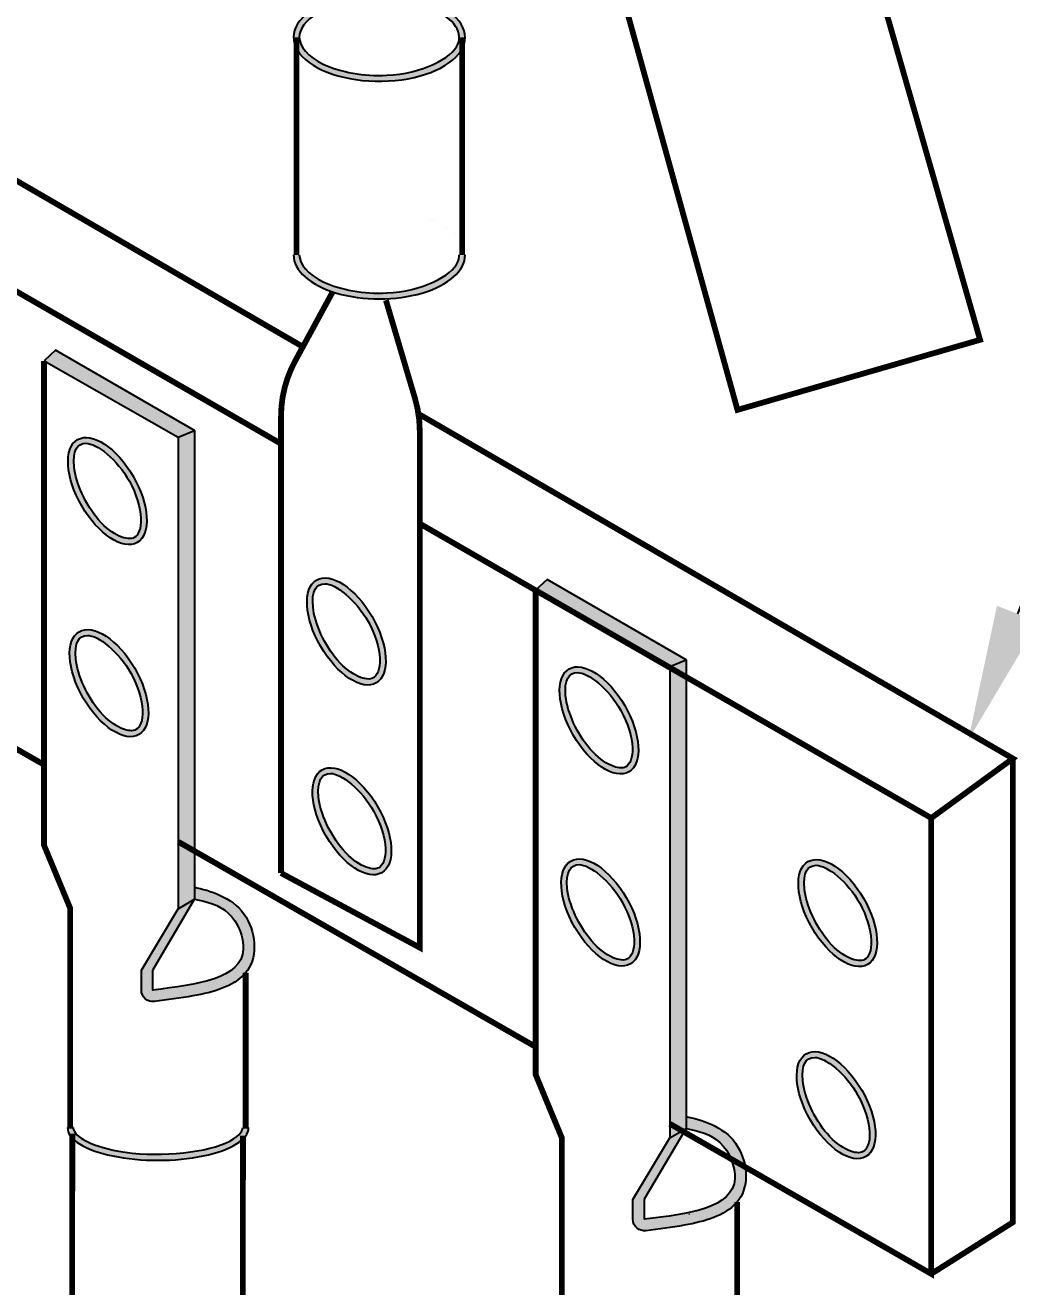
# Model space of a CAD drawing. Header units: inches. Extents: x 0 to 7.11, y 0 to 7.62.
# Drawn here: x 3.391 to 4.245, y 2.939 to 4.031 of the extents above; entities that cross this region are included whole.
import ezdxf
from ezdxf import colors
from ezdxf.entities.mleader import LeaderData, LeaderLine
from ezdxf.math import Vec2, Vec3

# ---------------------------------------------------------------- set-up
doc = ezdxf.new("R2010")
doc.units = ezdxf.units.IN
doc.header["$MEASUREMENT"] = 0
doc.layers.add('E-SYM', color=6, linetype='Continuous')
doc.layers.add('E-TEXT', color=2, linetype='Continuous')
doc.styles.add('GEC', font='arial.ttf')

msp = doc.modelspace()

# ---------------------------------------------------------------- hatches: boundary and pattern name
at = {"layer": 'E-SYM'}
h = msp.add_hatch(color=256, dxfattribs=at)
h.dxf.hatch_style = 1
edge = h.paths.add_edge_path()
edge.add_spline(control_points=[(3.7386, 4.0469), (3.7605, 4.039), (3.7703, 4.0257), (3.7604, 4.002), (3.7343, 3.9889), (3.6843, 3.9865), (3.6639, 3.9901), (3.6355, 4.0035), (3.6284, 4.0126), (3.6284, 4.0204), (3.6284, 4.0272), (3.6336, 4.0349), (3.6442, 4.0411)], knot_values=[5.566681, 5.566681, 5.566681, 5.566681, 6.734191, 6.734191, 8.003616, 8.003616, 8.834343, 8.834343, 9.665069, 9.665069, 9.665069, 10.381573, 10.381573, 10.381573, 10.381573], degree=3, periodic=0)
edge.add_line((3.6442, 4.0411), (3.6442, 4.0469))
edge.add_ellipse((3.6976, 4.0204), major_axis=(-0.0742, 0), ratio=0.513406, start_angle=316.0073, end_angle=596.4716)
edge.add_line((3.7386, 4.0522), (3.7386, 4.0469))
h = msp.add_hatch(color=256, dxfattribs=at)
h.dxf.hatch_style = 1
h.paths.add_polyline_path([(3.7386, 3.8639), (3.7463, 3.8608), (3.7432, 3.8622)])
h.paths.add_polyline_path([(3.7656, 3.8473), (3.7687, 3.8429), (3.7685, 3.8433), (3.7667, 3.846)])
h.paths.add_polyline_path([(3.7607, 3.8521), (3.765, 3.848), (3.7644, 3.8487), (3.7617, 3.8513)])
h.paths.add_polyline_path([(3.769, 3.8423), (3.771, 3.8375), (3.771, 3.8376), (3.77, 3.8404)])
h.paths.add_polyline_path([(3.7545, 3.8565), (3.7599, 3.8528), (3.7587, 3.8537), (3.7553, 3.8561)])
h.paths.add_polyline_path([(3.7711, 3.8373), (3.7718, 3.8324), (3.7716, 3.8347)])
h.paths.add_polyline_path([(3.7471, 3.8605), (3.7536, 3.8571), (3.7516, 3.8582), (3.7475, 3.8603)])
h.paths.add_polyline_path([(3.7718, 3.8321), (3.7667, 3.8321), (3.7667, 3.8323), (3.7667, 3.8317), (3.7667, 3.8311), (3.7667, 3.8306), (3.7666, 3.83), (3.7665, 3.8294), (3.7664, 3.8289), (3.7663, 3.8283), (3.7661, 3.8278), (3.766, 3.8272), (3.7658, 3.8267), (3.7656, 3.8261), (3.7653, 3.8256), (3.765, 3.825), (3.7648, 3.8244), (3.7644, 3.8239), (3.7641, 3.8233), (3.7637, 3.8228), (3.7633, 3.8222), (3.7629, 3.8217), (3.7624, 3.8211), (3.762, 3.8206), (3.7615, 3.82), (3.7609, 3.8195), (3.7604, 3.819), (3.7598, 3.8184), (3.7592, 3.8179), (3.7586, 3.8173), (3.758, 3.8168), (3.7573, 3.8163), (3.7566, 3.8158), (3.7559, 3.8152), (3.7552, 3.8147), (3.7545, 3.8142), (3.7537, 3.8137), (3.7529, 3.8132), (3.7521, 3.8127), (3.7513, 3.8122), (3.7504, 3.8117), (3.7496, 3.8112), (3.7487, 3.8107), (3.7478, 3.8102), (3.7469, 3.8098), (3.7459, 3.8093), (3.745, 3.8089), (3.744, 3.8084), (3.743, 3.808), (3.742, 3.8075), (3.741, 3.8071), (3.74, 3.8067), (3.7389, 3.8063), (3.7379, 3.8059), (3.7368, 3.8055), (3.7357, 3.8051), (3.7346, 3.8048), (3.7335, 3.8044), (3.7324, 3.804), (3.7312, 3.8037), (3.7301, 3.8034), (3.7289, 3.803), (3.7277, 3.8027), (3.7265, 3.8024), (3.7253, 3.8021), (3.7241, 3.8019), (3.7229, 3.8016), (3.7217, 3.8013), (3.7204, 3.8011), (3.7192, 3.8009), (3.7179, 3.8006), (3.7166, 3.8004), (3.7153, 3.8002), (3.7141, 3.8001), (3.7128, 3.7999), (3.7115, 3.7997), (3.7101, 3.7996), (3.7088, 3.7995), (3.7075, 3.7994), (3.7062, 3.7993), (3.7048, 3.7992), (3.7035, 3.7991), (3.7022, 3.7991), (3.7008, 3.7991), (3.6995, 3.799), (3.6981, 3.799), (3.6968, 3.799), (3.6954, 3.799), (3.6941, 3.7991), (3.6927, 3.7991), (3.6914, 3.7992), (3.6901, 3.7992), (3.6887, 3.7993), (3.6874, 3.7994), (3.6861, 3.7995), (3.6847, 3.7997), (3.6834, 3.7998), (3.6821, 3.7999), (3.6808, 3.8001), (3.6795, 3.8003), (3.6782, 3.8004), (3.6769, 3.8006), (3.6756, 3.8008), (3.6744, 3.8011), (3.6731, 3.8013), (3.6718, 3.8015), (3.6706, 3.8018), (3.6694, 3.8021), (3.6681, 3.8023), (3.6669, 3.8026), (3.6657, 3.8029), (3.6645, 3.8032), (3.6634, 3.8035), (3.6622, 3.8039), (3.661, 3.8042), (3.6599, 3.8046), (3.6588, 3.8049), (3.6577, 3.8053), (3.6566, 3.8057), (3.6555, 3.8061), (3.6545, 3.8065), (3.6534, 3.8069), (3.6524, 3.8073), (3.6514, 3.8077), (3.6504, 3.8082), (3.6494, 3.8086), (3.6485, 3.8091), (3.6476, 3.8095), (3.6466, 3.81), (3.6458, 3.8105), (3.6449, 3.811), (3.6441, 3.8115), (3.6432, 3.812), (3.6425, 3.8125), (3.6417, 3.813), (3.6409, 3.8135), (3.6402, 3.814), (3.6395, 3.8145), (3.6388, 3.8151), (3.6381, 3.8156), (3.6375, 3.8161), (3.6369, 3.8167), (3.6363, 3.8172), (3.6357, 3.8178), (3.6352, 3.8183), (3.6346, 3.8189), (3.6341, 3.8194), (3.6336, 3.82), (3.6332, 3.8205), (3.6327, 3.8211), (3.6323, 3.8216), (3.6319, 3.8222), (3.6315, 3.8228), (3.6311, 3.8233), (3.6308, 3.8239), (3.6305, 3.8244), (3.6302, 3.825), (3.6299, 3.8256), (3.6297, 3.8261), (3.6295, 3.8267), (3.6293, 3.8272), (3.6291, 3.8278), (3.6289, 3.8283), (3.6288, 3.8289), (3.6287, 3.8295), (3.6286, 3.83), (3.6285, 3.8305), (3.6284, 3.8311), (3.6284, 3.8316), (3.6284, 3.8322), (3.6284, 3.8321), (3.6234, 3.8321), (3.6236, 3.8293), (3.6242, 3.8264), (3.6253, 3.8236), (3.6268, 3.8207), (3.6287, 3.818), (3.631, 3.8153), (3.6337, 3.8128), (3.6367, 3.8103), (3.6401, 3.808), (3.6439, 3.8058), (3.648, 3.8038), (3.6523, 3.8019), (3.657, 3.8002), (3.6618, 3.7987), (3.6669, 3.7974), (3.6721, 3.7963), (3.6776, 3.7954), (3.6831, 3.7947), (3.6887, 3.7943), (3.6943, 3.794), (3.7, 3.794), (3.7057, 3.7942), (3.7113, 3.7947), (3.7168, 3.7953), (3.7222, 3.7962), (3.7275, 3.7972), (3.7326, 3.7985), (3.7375, 3.8), (3.7422, 3.8016), (3.7466, 3.8035), (3.7507, 3.8055), (3.7545, 3.8077), (3.758, 3.81), (3.7611, 3.8124), (3.7638, 3.8149), (3.7662, 3.8176), (3.7682, 3.8203), (3.7697, 3.8231), (3.7708, 3.826), (3.7715, 3.8289), (3.7718, 3.8318)])
h = msp.add_hatch(color=256, dxfattribs=at)
h.dxf.hatch_style = 1
h.paths.add_polyline_path([(3.4175, 3.7496), (3.4076, 3.7403), (3.5237, 3.6744), (3.5377, 3.6802)])
h.paths.add_polyline_path([(3.5377, 3.6802), (3.5237, 3.6744), (3.5237, 3.2665), (3.5377, 3.2748)])
edge = h.paths.add_edge_path()
edge.add_line((3.5377, 3.2748), (3.5237, 3.2665))
edge.add_line((3.5237, 3.2665), (3.4918, 3.2133))
edge.add_spline(control_points=[(3.4918, 3.2133), (3.4918, 3.2132), (3.4918, 3.2132), (3.4918, 3.2075), (3.4918, 3.2018), (3.4918, 3.1961)], knot_values=[0.151303, 0.151303, 0.151303, 0.151303, 0.161303, 0.161303, 1.151303, 1.151303, 1.151303, 1.151303], degree=3, periodic=0)
edge.add_arc((3.5018, 3.1961), 0.01, 180, 277.1196)
edge.add_spline(control_points=[(3.503, 3.1862), (3.5142, 3.1876), (3.5256, 3.189), (3.5543, 3.1944), (3.5709, 3.1987), (3.5817, 3.2109), (3.5819, 3.211), (3.582, 3.2112)], knot_values=[0.083572, 0.083572, 0.083572, 0.083572, 0.108621, 0.108621, 0.150705, 0.150705, 0.151303, 0.151303, 0.151303, 0.151303], degree=3, periodic=0)
edge.add_spline(control_points=[(3.582, 3.2112), (3.5923, 3.2232), (3.5916, 3.2436), (3.5729, 3.275), (3.5541, 3.2813), (3.5399, 3.2846), (3.5392, 3.2847), (3.5384, 3.2849), (3.5377, 3.285)], knot_values=[-0.002215, -0.002215, -0.002215, -0.002215, 0.039272, 0.039272, 0.081357, 0.081357, 0.081357, 0.083572, 0.083572, 0.083572, 0.083572], degree=3, periodic=0)
edge.add_line((3.5377, 3.285), (3.5377, 3.2748))
edge.add_spline(control_points=[(3.5377, 3.2748), (3.5393, 3.2744), (3.5409, 3.2741), (3.5425, 3.2737)], knot_values=[0, 0, 0, 0, 0.004728, 0.004728, 0.004728, 0.004728], weights=[1, 1, 1, 1], degree=3, periodic=0)
edge.add_spline(control_points=[(3.5425, 3.2737), (3.5441, 3.2733), (3.5457, 3.2729), (3.5472, 3.2725)], knot_values=[0.004728, 0.004728, 0.004728, 0.004728, 0.009456, 0.009456, 0.009456, 0.009456], weights=[1, 1, 1, 1], degree=3, periodic=0)
edge.add_spline(control_points=[(3.5472, 3.2725), (3.5488, 3.2721), (3.5503, 3.2716), (3.5518, 3.2711)], knot_values=[0.009456, 0.009456, 0.009456, 0.009456, 0.014185, 0.014185, 0.014185, 0.014185], weights=[1, 1, 1, 1], degree=3, periodic=0)
edge.add_spline(control_points=[(3.5518, 3.2711), (3.5534, 3.2706), (3.5548, 3.27), (3.5563, 3.2694)], knot_values=[0.014185, 0.014185, 0.014185, 0.014185, 0.018913, 0.018913, 0.018913, 0.018913], weights=[1, 1, 1, 1], degree=3, periodic=0)
edge.add_spline(control_points=[(3.5563, 3.2694), (3.557, 3.2691), (3.5577, 3.2688), (3.5584, 3.2684)], knot_values=[0.018913, 0.018913, 0.018913, 0.018913, 0.021277, 0.021277, 0.021277, 0.021277], weights=[1, 1, 1, 1], degree=3, periodic=0)
edge.add_spline(control_points=[(3.5584, 3.2684), (3.5598, 3.2677), (3.5612, 3.267), (3.5625, 3.2661)], knot_values=[0.021277, 0.021277, 0.021277, 0.021277, 0.026005, 0.026005, 0.026005, 0.026005], weights=[1, 1, 1, 1], degree=3, periodic=0)
edge.add_spline(control_points=[(3.5625, 3.2661), (3.5638, 3.2653), (3.5651, 3.2643), (3.5663, 3.2633)], knot_values=[0.026005, 0.026005, 0.026005, 0.026005, 0.030733, 0.030733, 0.030733, 0.030733], weights=[1, 1, 1, 1], degree=3, periodic=0)
edge.add_spline(control_points=[(3.5663, 3.2633), (3.5665, 3.2631), (3.5677, 3.262), (3.5688, 3.2609), (3.5697, 3.2598)], knot_values=[0.030733, 0.030733, 0.030733, 0.030733, 0.031597, 0.035462, 0.035462, 0.035462, 0.035462], weights=[1, 1, 1, 1, 1], degree=3, periodic=0)
edge.add_spline(control_points=[(3.5697, 3.2598), (3.5707, 3.2586), (3.5717, 3.2572), (3.5727, 3.2558)], knot_values=[0.035462, 0.035462, 0.035462, 0.035462, 0.04019, 0.04019, 0.04019, 0.04019], weights=[1, 1, 1, 1], degree=3, periodic=0)
edge.add_spline(control_points=[(3.5727, 3.2558), (3.5736, 3.2544), (3.5744, 3.253), (3.5752, 3.2515)], knot_values=[0.04019, 0.04019, 0.04019, 0.04019, 0.044918, 0.044918, 0.044918, 0.044918], weights=[1, 1, 1, 1], degree=3, periodic=0)
edge.add_spline(control_points=[(3.5752, 3.2515), (3.5756, 3.2507), (3.5759, 3.2499), (3.5763, 3.2492)], knot_values=[0.044918, 0.044918, 0.044918, 0.044918, 0.047282, 0.047282, 0.047282, 0.047282], weights=[1, 1, 1, 1], degree=3, periodic=0)
edge.add_spline(control_points=[(3.5763, 3.2492), (3.5766, 3.2484), (3.5769, 3.2476), (3.5772, 3.2468)], knot_values=[0.047282, 0.047282, 0.047282, 0.047282, 0.049646, 0.049646, 0.049646, 0.049646], weights=[1, 1, 1, 1], degree=3, periodic=0)
edge.add_spline(control_points=[(3.5772, 3.2468), (3.5775, 3.2461), (3.5778, 3.2453), (3.578, 3.2445)], knot_values=[0.049646, 0.049646, 0.049646, 0.049646, 0.05201, 0.05201, 0.05201, 0.05201], weights=[1, 1, 1, 1], degree=3, periodic=0)
edge.add_spline(control_points=[(3.578, 3.2445), (3.5783, 3.2437), (3.5785, 3.2429), (3.5787, 3.2421)], knot_values=[0.05201, 0.05201, 0.05201, 0.05201, 0.054374, 0.054374, 0.054374, 0.054374], weights=[1, 1, 1, 1], degree=3, periodic=0)
edge.add_spline(control_points=[(3.5787, 3.2421), (3.5791, 3.2405), (3.5795, 3.239), (3.5797, 3.2374)], knot_values=[0.054374, 0.054374, 0.054374, 0.054374, 0.059103, 0.059103, 0.059103, 0.059103], weights=[1, 1, 1, 1], degree=3, periodic=0)
edge.add_spline(control_points=[(3.5797, 3.2374), (3.5798, 3.2366), (3.5798, 3.2359), (3.5799, 3.2351)], knot_values=[0.059103, 0.059103, 0.059103, 0.059103, 0.061467, 0.061467, 0.061467, 0.061467], weights=[1, 1, 1, 1], degree=3, periodic=0)
edge.add_spline(control_points=[(3.5799, 3.2351), (3.58, 3.2344), (3.58, 3.2336), (3.58, 3.2329)], knot_values=[0.061467, 0.061467, 0.061467, 0.061467, 0.063831, 0.063831, 0.063831, 0.063831], weights=[1, 1, 1, 1], degree=3, periodic=0)
edge.add_spline(control_points=[(3.58, 3.2329), (3.58, 3.2324), (3.5799, 3.2309), (3.5798, 3.2295), (3.5796, 3.2287)], knot_values=[0.063831, 0.063831, 0.063831, 0.063831, 0.065612, 0.068559, 0.068559, 0.068559, 0.068559], weights=[1, 1, 1, 1, 1], degree=3, periodic=0)
edge.add_spline(control_points=[(3.5796, 3.2287), (3.5795, 3.228), (3.5794, 3.2274), (3.5792, 3.2268)], knot_values=[0.068559, 0.068559, 0.068559, 0.068559, 0.070923, 0.070923, 0.070923, 0.070923], weights=[1, 1, 1, 1], degree=3, periodic=0)
edge.add_spline(control_points=[(3.5792, 3.2268), (3.5791, 3.2261), (3.5789, 3.2255), (3.5787, 3.2249)], knot_values=[0.070923, 0.070923, 0.070923, 0.070923, 0.073287, 0.073287, 0.073287, 0.073287], weights=[1, 1, 1, 1], degree=3, periodic=0)
edge.add_spline(control_points=[(3.5787, 3.2249), (3.5782, 3.2237), (3.5777, 3.2225), (3.5771, 3.2214)], knot_values=[0.073287, 0.073287, 0.073287, 0.073287, 0.078015, 0.078015, 0.078015, 0.078015], weights=[1, 1, 1, 1], degree=3, periodic=0)
edge.add_spline(control_points=[(3.5771, 3.2214), (3.5764, 3.2203), (3.5757, 3.2193), (3.5749, 3.2183)], knot_values=[0.078015, 0.078015, 0.078015, 0.078015, 0.082744, 0.082744, 0.082744, 0.082744], weights=[1, 1, 1, 1], degree=3, periodic=0)
edge.add_spline(control_points=[(3.5749, 3.2183), (3.5741, 3.2173), (3.5732, 3.2163), (3.5722, 3.2154)], knot_values=[0.082744, 0.082744, 0.082744, 0.082744, 0.087472, 0.087472, 0.087472, 0.087472], weights=[1, 1, 1, 1], degree=3, periodic=0)
edge.add_spline(control_points=[(3.5722, 3.2154), (3.5712, 3.2145), (3.5701, 3.2137), (3.569, 3.2128)], knot_values=[0.087472, 0.087472, 0.087472, 0.087472, 0.0922, 0.0922, 0.0922, 0.0922], weights=[1, 1, 1, 1], degree=3, periodic=0)
edge.add_spline(control_points=[(3.569, 3.2128), (3.5673, 3.2116), (3.5654, 3.2105), (3.5633, 3.2095)], knot_values=[0.0922, 0.0922, 0.0922, 0.0922, 0.099292, 0.099292, 0.099292, 0.099292], weights=[1, 1, 1, 1], degree=3, periodic=0)
edge.add_spline(control_points=[(3.5633, 3.2095), (3.5606, 3.2081), (3.5576, 3.2069), (3.5543, 3.2058)], knot_values=[0.099292, 0.099292, 0.099292, 0.099292, 0.108749, 0.108749, 0.108749, 0.108749], weights=[1, 1, 1, 1], degree=3, periodic=0)
edge.add_spline(control_points=[(3.5543, 3.2058), (3.5495, 3.2041), (3.5442, 3.2028), (3.5385, 3.2016)], knot_values=[0.108749, 0.108749, 0.108749, 0.108749, 0.122933, 0.122933, 0.122933, 0.122933], weights=[1, 1, 1, 1], degree=3, periodic=0)
edge.add_spline(control_points=[(3.5385, 3.2016), (3.5319, 3.2003), (3.5249, 3.1992), (3.5177, 3.1982)], knot_values=[0.122933, 0.122933, 0.122933, 0.122933, 0.139325, 0.139325, 0.139325, 0.139325], weights=[1, 1, 1, 1], degree=3, periodic=0)
edge.add_spline(control_points=[(3.5177, 3.1982), (3.5161, 3.198), (3.5145, 3.1977), (3.5129, 3.1975)], knot_values=[0.139325, 0.139325, 0.139325, 0.139325, 0.142972, 0.142972, 0.142972, 0.142972], weights=[1, 1, 1, 1], degree=3, periodic=0)
edge.add_spline(control_points=[(3.5129, 3.1975), (3.5092, 3.197), (3.5055, 3.1966), (3.5018, 3.1961)], knot_values=[0.142972, 0.142972, 0.142972, 0.142972, 0.151303, 0.151303, 0.151303, 0.151303], weights=[1, 1, 1, 1], degree=3, periodic=0)
edge.add_spline(control_points=[(3.5018, 3.1961), (3.5018, 3.1961), (3.5018, 3.1961), (3.5018, 3.1961), (3.5018, 3.199), (3.5018, 3.2018), (3.5018, 3.2047)], knot_values=[0.151303, 0.151303, 0.151303, 0.151303, 0.401303, 0.401303, 0.401303, 0.651303, 0.651303, 0.651303, 0.651303], weights=[1, 1, 1, 1, 1, 1, 1], degree=3, periodic=0)
edge.add_spline(control_points=[(3.5018, 3.2047), (3.5018, 3.2076), (3.5018, 3.2104), (3.5018, 3.2133)], knot_values=[0.651303, 0.651303, 0.651303, 0.651303, 1.151303, 1.151303, 1.151303, 1.151303], weights=[1, 1, 1, 1], degree=3, periodic=0)
edge.add_arc((3.644, 3.1714), 0.1482, 163.3321, 163.6003, ccw=False)
edge.add_line((3.502, 3.214), (3.5377, 3.2748))
h = msp.add_hatch(color=256, dxfattribs=at)
h.dxf.hatch_style = 1
edge = h.paths.add_edge_path()
edge.add_ellipse((3.4624, 3.6278), major_axis=(0.0258, -0.0445), ratio=0.499308, start_angle=0, end_angle=360)
edge = h.paths.add_edge_path(flags=16)
edge.add_spline(control_points=[(3.4857, 3.5876), (3.4891, 3.5896), (3.4918, 3.5951), (3.491, 3.6134), (3.4874, 3.6254), (3.4709, 3.6553), (3.4529, 3.6691), (3.4363, 3.6691), (3.4323, 3.6628), (3.435, 3.6348), (3.4436, 3.6158), (3.4669, 3.589), (3.4802, 3.5844), (3.4857, 3.5876)], knot_values=[0, 0, 0, 0, 0.763782, 0.763782, 1.527565, 1.527565, 2.85924, 2.85924, 3.971461, 3.971461, 5.083681, 5.083681, 6.283185, 6.283185, 6.283185, 6.283185], degree=3, periodic=0)
h = msp.add_hatch(color=256, dxfattribs=at)
h.dxf.hatch_style = 1
edge = h.paths.add_edge_path()
edge.add_ellipse((3.6691, 3.5063), major_axis=(0.0258, -0.0445), ratio=0.499308, start_angle=0, end_angle=360)
edge = h.paths.add_edge_path(flags=16)
edge.add_spline(control_points=[(3.6923, 3.4661), (3.6958, 3.4681), (3.6984, 3.4737), (3.6976, 3.492), (3.694, 3.5039), (3.6775, 3.5338), (3.6596, 3.5476), (3.6429, 3.5477), (3.6389, 3.5414), (3.6416, 3.5134), (3.6502, 3.4943), (3.6736, 3.4676), (3.6869, 3.463), (3.6923, 3.4661)], knot_values=[0, 0, 0, 0, 0.763782, 0.763782, 1.527565, 1.527565, 2.85924, 2.85924, 3.971461, 3.971461, 5.083681, 5.083681, 6.283185, 6.283185, 6.283185, 6.283185], degree=3, periodic=0)
h = msp.add_hatch(color=256, dxfattribs=at)
h.dxf.hatch_style = 1
h.paths.add_polyline_path([(3.8427, 3.5513), (3.8328, 3.542), (3.9489, 3.476), (3.9629, 3.4818)])
h.paths.add_polyline_path([(3.9629, 3.4818), (3.9489, 3.476), (3.9489, 3.0682), (3.9629, 3.0764)])
edge = h.paths.add_edge_path()
edge.add_line((3.9629, 3.0764), (3.9489, 3.0682))
edge.add_line((3.9489, 3.0682), (3.9169, 3.0149))
edge.add_spline(control_points=[(3.9169, 3.0149), (3.9169, 3.0149), (3.9169, 3.0148), (3.9169, 3.0091), (3.9169, 3.0034), (3.9169, 2.9978)], knot_values=[0.151303, 0.151303, 0.151303, 0.151303, 0.161303, 0.161303, 1.151303, 1.151303, 1.151303, 1.151303], degree=3, periodic=0)
edge.add_arc((3.9269, 2.9978), 0.01, 180, 277.1196)
edge.add_spline(control_points=[(3.9282, 2.9878), (3.9394, 2.9892), (3.9507, 2.9906), (3.9794, 2.996), (3.996, 3.0004), (4.0069, 3.0125), (4.007, 3.0127), (4.0072, 3.0128)], knot_values=[0.083572, 0.083572, 0.083572, 0.083572, 0.108621, 0.108621, 0.150705, 0.150705, 0.151303, 0.151303, 0.151303, 0.151303], degree=3, periodic=0)
edge.add_spline(control_points=[(4.0072, 3.0128), (4.0174, 3.0249), (4.0167, 3.0453), (3.9981, 3.0767), (3.9793, 3.083), (3.9651, 3.0862), (3.9643, 3.0864), (3.9636, 3.0865), (3.9629, 3.0867)], knot_values=[-0.002215, -0.002215, -0.002215, -0.002215, 0.039272, 0.039272, 0.081357, 0.081357, 0.081357, 0.083572, 0.083572, 0.083572, 0.083572], degree=3, periodic=0)
edge.add_line((3.9629, 3.0867), (3.9629, 3.0764))
edge.add_spline(control_points=[(3.9629, 3.0764), (3.9645, 3.0761), (3.9661, 3.0757), (3.9677, 3.0753)], knot_values=[0, 0, 0, 0, 0.004728, 0.004728, 0.004728, 0.004728], weights=[1, 1, 1, 1], degree=3, periodic=0)
edge.add_spline(control_points=[(3.9677, 3.0753), (3.9693, 3.075), (3.9708, 3.0746), (3.9724, 3.0741)], knot_values=[0.004728, 0.004728, 0.004728, 0.004728, 0.009456, 0.009456, 0.009456, 0.009456], weights=[1, 1, 1, 1], degree=3, periodic=0)
edge.add_spline(control_points=[(3.9724, 3.0741), (3.9739, 3.0737), (3.9755, 3.0733), (3.977, 3.0728)], knot_values=[0.009456, 0.009456, 0.009456, 0.009456, 0.014185, 0.014185, 0.014185, 0.014185], weights=[1, 1, 1, 1], degree=3, periodic=0)
edge.add_spline(control_points=[(3.977, 3.0728), (3.9785, 3.0722), (3.98, 3.0717), (3.9814, 3.0711)], knot_values=[0.014185, 0.014185, 0.014185, 0.014185, 0.018913, 0.018913, 0.018913, 0.018913], weights=[1, 1, 1, 1], degree=3, periodic=0)
edge.add_spline(control_points=[(3.9814, 3.0711), (3.9822, 3.0708), (3.9829, 3.0704), (3.9836, 3.0701)], knot_values=[0.018913, 0.018913, 0.018913, 0.018913, 0.021277, 0.021277, 0.021277, 0.021277], weights=[1, 1, 1, 1], degree=3, periodic=0)
edge.add_spline(control_points=[(3.9836, 3.0701), (3.985, 3.0694), (3.9863, 3.0686), (3.9877, 3.0678)], knot_values=[0.021277, 0.021277, 0.021277, 0.021277, 0.026005, 0.026005, 0.026005, 0.026005], weights=[1, 1, 1, 1], degree=3, periodic=0)
edge.add_spline(control_points=[(3.9877, 3.0678), (3.989, 3.0669), (3.9902, 3.066), (3.9914, 3.0649)], knot_values=[0.026005, 0.026005, 0.026005, 0.026005, 0.030733, 0.030733, 0.030733, 0.030733], weights=[1, 1, 1, 1], degree=3, periodic=0)
edge.add_spline(control_points=[(3.9914, 3.0649), (3.9916, 3.0647), (3.9928, 3.0637), (3.994, 3.0625), (3.9948, 3.0615)], knot_values=[0.030733, 0.030733, 0.030733, 0.030733, 0.031597, 0.035462, 0.035462, 0.035462, 0.035462], weights=[1, 1, 1, 1, 1], degree=3, periodic=0)
edge.add_spline(control_points=[(3.9948, 3.0615), (3.9959, 3.0602), (3.9969, 3.0589), (3.9978, 3.0575)], knot_values=[0.035462, 0.035462, 0.035462, 0.035462, 0.04019, 0.04019, 0.04019, 0.04019], weights=[1, 1, 1, 1], degree=3, periodic=0)
edge.add_spline(control_points=[(3.9978, 3.0575), (3.9987, 3.0561), (3.9996, 3.0546), (4.0003, 3.0531)], knot_values=[0.04019, 0.04019, 0.04019, 0.04019, 0.044918, 0.044918, 0.044918, 0.044918], weights=[1, 1, 1, 1], degree=3, periodic=0)
edge.add_spline(control_points=[(4.0003, 3.0531), (4.0007, 3.0524), (4.0011, 3.0516), (4.0014, 3.0508)], knot_values=[0.044918, 0.044918, 0.044918, 0.044918, 0.047282, 0.047282, 0.047282, 0.047282], weights=[1, 1, 1, 1], degree=3, periodic=0)
edge.add_spline(control_points=[(4.0014, 3.0508), (4.0018, 3.05), (4.0021, 3.0493), (4.0024, 3.0485)], knot_values=[0.047282, 0.047282, 0.047282, 0.047282, 0.049646, 0.049646, 0.049646, 0.049646], weights=[1, 1, 1, 1], degree=3, periodic=0)
edge.add_spline(control_points=[(4.0024, 3.0485), (4.0027, 3.0477), (4.003, 3.0469), (4.0032, 3.0461)], knot_values=[0.049646, 0.049646, 0.049646, 0.049646, 0.05201, 0.05201, 0.05201, 0.05201], weights=[1, 1, 1, 1], degree=3, periodic=0)
edge.add_spline(control_points=[(4.0032, 3.0461), (4.0035, 3.0453), (4.0037, 3.0445), (4.0039, 3.0437)], knot_values=[0.05201, 0.05201, 0.05201, 0.05201, 0.054374, 0.054374, 0.054374, 0.054374], weights=[1, 1, 1, 1], degree=3, periodic=0)
edge.add_spline(control_points=[(4.0039, 3.0437), (4.0043, 3.0422), (4.0046, 3.0406), (4.0048, 3.0391)], knot_values=[0.054374, 0.054374, 0.054374, 0.054374, 0.059103, 0.059103, 0.059103, 0.059103], weights=[1, 1, 1, 1], degree=3, periodic=0)
edge.add_spline(control_points=[(4.0048, 3.0391), (4.0049, 3.0383), (4.005, 3.0375), (4.0051, 3.0368)], knot_values=[0.059103, 0.059103, 0.059103, 0.059103, 0.061467, 0.061467, 0.061467, 0.061467], weights=[1, 1, 1, 1], degree=3, periodic=0)
edge.add_spline(control_points=[(4.0051, 3.0368), (4.0051, 3.036), (4.0051, 3.0353), (4.0051, 3.0345)], knot_values=[0.061467, 0.061467, 0.061467, 0.061467, 0.063831, 0.063831, 0.063831, 0.063831], weights=[1, 1, 1, 1], degree=3, periodic=0)
edge.add_spline(control_points=[(4.0051, 3.0345), (4.0051, 3.034), (4.0051, 3.0326), (4.0049, 3.0312), (4.0048, 3.0304)], knot_values=[0.063831, 0.063831, 0.063831, 0.063831, 0.065612, 0.068559, 0.068559, 0.068559, 0.068559], weights=[1, 1, 1, 1, 1], degree=3, periodic=0)
edge.add_spline(control_points=[(4.0048, 3.0304), (4.0047, 3.0297), (4.0046, 3.029), (4.0044, 3.0284)], knot_values=[0.068559, 0.068559, 0.068559, 0.068559, 0.070923, 0.070923, 0.070923, 0.070923], weights=[1, 1, 1, 1], degree=3, periodic=0)
edge.add_spline(control_points=[(4.0044, 3.0284), (4.0042, 3.0278), (4.004, 3.0271), (4.0038, 3.0265)], knot_values=[0.070923, 0.070923, 0.070923, 0.070923, 0.073287, 0.073287, 0.073287, 0.073287], weights=[1, 1, 1, 1], degree=3, periodic=0)
edge.add_spline(control_points=[(4.0038, 3.0265), (4.0034, 3.0253), (4.0029, 3.0242), (4.0022, 3.0231)], knot_values=[0.073287, 0.073287, 0.073287, 0.073287, 0.078015, 0.078015, 0.078015, 0.078015], weights=[1, 1, 1, 1], degree=3, periodic=0)
edge.add_spline(control_points=[(4.0022, 3.0231), (4.0016, 3.0219), (4.0009, 3.0209), (4.0001, 3.0199)], knot_values=[0.078015, 0.078015, 0.078015, 0.078015, 0.082744, 0.082744, 0.082744, 0.082744], weights=[1, 1, 1, 1], degree=3, periodic=0)
edge.add_spline(control_points=[(4.0001, 3.0199), (3.9992, 3.0189), (3.9983, 3.018), (3.9973, 3.017)], knot_values=[0.082744, 0.082744, 0.082744, 0.082744, 0.087472, 0.087472, 0.087472, 0.087472], weights=[1, 1, 1, 1], degree=3, periodic=0)
edge.add_spline(control_points=[(3.9973, 3.017), (3.9964, 3.0161), (3.9953, 3.0153), (3.9941, 3.0145)], knot_values=[0.087472, 0.087472, 0.087472, 0.087472, 0.0922, 0.0922, 0.0922, 0.0922], weights=[1, 1, 1, 1], degree=3, periodic=0)
edge.add_spline(control_points=[(3.9941, 3.0145), (3.9924, 3.0133), (3.9905, 3.0122), (3.9885, 3.0111)], knot_values=[0.0922, 0.0922, 0.0922, 0.0922, 0.099292, 0.099292, 0.099292, 0.099292], weights=[1, 1, 1, 1], degree=3, periodic=0)
edge.add_spline(control_points=[(3.9885, 3.0111), (3.9857, 3.0097), (3.9827, 3.0085), (3.9795, 3.0074)], knot_values=[0.099292, 0.099292, 0.099292, 0.099292, 0.108749, 0.108749, 0.108749, 0.108749], weights=[1, 1, 1, 1], degree=3, periodic=0)
edge.add_spline(control_points=[(3.9795, 3.0074), (3.9747, 3.0058), (3.9693, 3.0044), (3.9637, 3.0033)], knot_values=[0.108749, 0.108749, 0.108749, 0.108749, 0.122933, 0.122933, 0.122933, 0.122933], weights=[1, 1, 1, 1], degree=3, periodic=0)
edge.add_spline(control_points=[(3.9637, 3.0033), (3.9571, 3.0019), (3.9501, 3.0008), (3.9429, 2.9998)], knot_values=[0.122933, 0.122933, 0.122933, 0.122933, 0.139325, 0.139325, 0.139325, 0.139325], weights=[1, 1, 1, 1], degree=3, periodic=0)
edge.add_spline(control_points=[(3.9429, 2.9998), (3.9413, 2.9996), (3.9397, 2.9994), (3.9381, 2.9992)], knot_values=[0.139325, 0.139325, 0.139325, 0.139325, 0.142972, 0.142972, 0.142972, 0.142972], weights=[1, 1, 1, 1], degree=3, periodic=0)
edge.add_spline(control_points=[(3.9381, 2.9992), (3.9344, 2.9987), (3.9307, 2.9982), (3.9269, 2.9978)], knot_values=[0.142972, 0.142972, 0.142972, 0.142972, 0.151303, 0.151303, 0.151303, 0.151303], weights=[1, 1, 1, 1], degree=3, periodic=0)
edge.add_spline(control_points=[(3.9269, 2.9978), (3.9269, 2.9978), (3.9269, 2.9978), (3.9269, 2.9978), (3.9269, 3.0006), (3.9269, 3.0035), (3.9269, 3.0064)], knot_values=[0.151303, 0.151303, 0.151303, 0.151303, 0.401303, 0.401303, 0.401303, 0.651303, 0.651303, 0.651303, 0.651303], weights=[1, 1, 1, 1, 1, 1, 1], degree=3, periodic=0)
edge.add_spline(control_points=[(3.9269, 3.0064), (3.9269, 3.0092), (3.9269, 3.0121), (3.9269, 3.0149)], knot_values=[0.651303, 0.651303, 0.651303, 0.651303, 1.151303, 1.151303, 1.151303, 1.151303], weights=[1, 1, 1, 1], degree=3, periodic=0)
edge.add_arc((4.0692, 2.9731), 0.1482, 163.3321, 163.6003, ccw=False)
edge.add_line((3.9271, 3.0156), (3.9629, 3.0764))
h = msp.add_hatch(color=256, dxfattribs=at)
h.dxf.hatch_style = 1
edge = h.paths.add_edge_path()
edge.add_ellipse((3.4638, 3.4616), major_axis=(0.0258, -0.0445), ratio=0.499308, start_angle=0, end_angle=360)
edge = h.paths.add_edge_path(flags=16)
edge.add_spline(control_points=[(3.4871, 3.4214), (3.4905, 3.4234), (3.4932, 3.4289), (3.4924, 3.4473), (3.4888, 3.4592), (3.4723, 3.4891), (3.4543, 3.5029), (3.4377, 3.503), (3.4337, 3.4966), (3.4364, 3.4686), (3.445, 3.4496), (3.4683, 3.4228), (3.4817, 3.4183), (3.4871, 3.4214)], knot_values=[0, 0, 0, 0, 0.763782, 0.763782, 1.527565, 1.527565, 2.85924, 2.85924, 3.971461, 3.971461, 5.083681, 5.083681, 6.283185, 6.283185, 6.283185, 6.283185], degree=3, periodic=0)
h = msp.add_hatch(color=256, dxfattribs=at)
h.dxf.hatch_style = 1
edge = h.paths.add_edge_path()
edge.add_ellipse((3.8876, 3.4294), major_axis=(0.0258, -0.0445), ratio=0.499308, start_angle=0, end_angle=360)
edge = h.paths.add_edge_path(flags=16)
edge.add_spline(control_points=[(3.9108, 3.3892), (3.9143, 3.3912), (3.917, 3.3968), (3.9162, 3.4151), (3.9125, 3.427), (3.8961, 3.457), (3.8781, 3.4707), (3.8615, 3.4708), (3.8574, 3.4645), (3.8601, 3.4365), (3.8688, 3.4174), (3.8921, 3.3907), (3.9054, 3.3861), (3.9108, 3.3892)], knot_values=[0, 0, 0, 0, 0.763782, 0.763782, 1.527565, 1.527565, 2.85924, 2.85924, 3.971461, 3.971461, 5.083681, 5.083681, 6.283185, 6.283185, 6.283185, 6.283185], degree=3, periodic=0)
h = msp.add_hatch(color=256, dxfattribs=at)
h.dxf.hatch_style = 1
edge = h.paths.add_edge_path()
edge.add_ellipse((3.6739, 3.3421), major_axis=(0.0258, -0.0445), ratio=0.499308, start_angle=0, end_angle=360)
edge = h.paths.add_edge_path(flags=16)
edge.add_spline(control_points=[(3.6971, 3.3019), (3.7006, 3.3039), (3.7033, 3.3095), (3.7025, 3.3278), (3.6988, 3.3397), (3.6824, 3.3697), (3.6644, 3.3835), (3.6478, 3.3835), (3.6437, 3.3772), (3.6464, 3.3492), (3.6551, 3.3302), (3.6784, 3.3034), (3.6917, 3.2988), (3.6971, 3.3019)], knot_values=[0, 0, 0, 0, 0.763782, 0.763782, 1.527565, 1.527565, 2.85924, 2.85924, 3.971461, 3.971461, 5.083681, 5.083681, 6.283185, 6.283185, 6.283185, 6.283185], degree=3, periodic=0)
h = msp.add_hatch(color=256, dxfattribs=at)
h.dxf.hatch_style = 1
edge = h.paths.add_edge_path()
edge.add_ellipse((3.889, 3.2632), major_axis=(0.0258, -0.0445), ratio=0.499308, start_angle=0, end_angle=360)
edge = h.paths.add_edge_path(flags=16)
edge.add_spline(control_points=[(3.9122, 3.223), (3.9157, 3.225), (3.9184, 3.2306), (3.9176, 3.2489), (3.9139, 3.2608), (3.8975, 3.2908), (3.8795, 3.3046), (3.8629, 3.3046), (3.8588, 3.2983), (3.8615, 3.2703), (3.8702, 3.2513), (3.8935, 3.2245), (3.9068, 3.2199), (3.9122, 3.223)], knot_values=[0, 0, 0, 0, 0.763782, 0.763782, 1.527565, 1.527565, 2.85924, 2.85924, 3.971461, 3.971461, 5.083681, 5.083681, 6.283185, 6.283185, 6.283185, 6.283185], degree=3, periodic=0)
h = msp.add_hatch(color=256, dxfattribs=at)
h.dxf.hatch_style = 1
edge = h.paths.add_edge_path()
edge.add_ellipse((4.0941, 3.2627), major_axis=(0.0258, -0.0445), ratio=0.499308, start_angle=0, end_angle=360)
edge = h.paths.add_edge_path(flags=17)
edge.add_spline(control_points=[(4.1174, 3.2225), (4.1208, 3.2244), (4.1235, 3.23), (4.1227, 3.2483), (4.1191, 3.2603), (4.1026, 3.2902), (4.0846, 3.304), (4.068, 3.304), (4.064, 3.2977), (4.0667, 3.2697), (4.0753, 3.2507), (4.0986, 3.2239), (4.1119, 3.2193), (4.1174, 3.2225)], knot_values=[0, 0, 0, 0, 0.763782, 0.763782, 1.527565, 1.527565, 2.85924, 2.85924, 3.971461, 3.971461, 5.083681, 5.083681, 6.283185, 6.283185, 6.283185, 6.283185], degree=3, periodic=0)
h = msp.add_hatch(color=256, dxfattribs=at)
h.dxf.hatch_style = 1
edge = h.paths.add_edge_path()
edge.add_ellipse((4.0927, 3.0965), major_axis=(0.0258, -0.0445), ratio=0.499308, start_angle=0, end_angle=360)
edge = h.paths.add_edge_path(flags=17)
edge.add_spline(control_points=[(4.116, 3.0563), (4.1194, 3.0583), (4.1221, 3.0639), (4.1213, 3.0822), (4.1176, 3.0941), (4.1012, 3.124), (4.0832, 3.1378), (4.0666, 3.1379), (4.0625, 3.1316), (4.0652, 3.1036), (4.0739, 3.0845), (4.0972, 3.0578), (4.1105, 3.0532), (4.116, 3.0563)], knot_values=[0, 0, 0, 0, 0.763782, 0.763782, 1.527565, 1.527565, 2.85924, 2.85924, 3.971461, 3.971461, 5.083681, 5.083681, 6.283185, 6.283185, 6.283185, 6.283185], degree=3, periodic=0)
h = msp.add_hatch(color=256, dxfattribs=at)
h.dxf.hatch_style = 1
edge = h.paths.add_edge_path()
edge.add_ellipse((3.5062, 3.0771), major_axis=(-0.0783, 0), ratio=0.361035, start_angle=18.9562, end_angle=159.8644)
edge.add_ellipse((3.5062, 3.0771), major_axis=(-0.0783, 0), ratio=0.361035, start_angle=159.8644, end_angle=180)
edge.add_line((3.5845, 3.0771), (3.5795, 3.0771))
edge.add_spline(control_points=[(3.5795, 3.0771), (3.5795, 3.0738), (3.5752, 3.0684), (3.5438, 3.0546), (3.5025, 3.0512), (3.4595, 3.059), (3.4489, 3.0626), (3.4352, 3.0705), (3.4328, 3.0744), (3.4328, 3.0771)], knot_values=[0, 0, 0, 0, 0.690004, 0.690004, 2.033898, 2.033898, 2.587745, 2.587745, 3.141593, 3.141593, 3.141593, 3.141593], degree=3, periodic=0)
edge.add_line((3.4328, 3.0771), (3.4278, 3.0771))
edge.add_ellipse((3.5062, 3.0771), major_axis=(-0.0783, 0), ratio=0.361035, start_angle=0, end_angle=18.9562)

# ---------------------------------------------------------------- linework, layer by layer
for p, q in [((3.4076, 3.7403), (3.5237, 3.6744)), ((3.5226, 3.7206), (3.6126, 3.6687)), ((3.5237, 3.6744), (3.5237, 3.2665)), ((3.7326, 3.5996), (3.8328, 3.542)), ((3.8328, 3.542), (3.9489, 3.476)), ((3.9489, 3.476), (3.9489, 3.0682)), ((3.502, 3.214), (3.5377, 3.2748)), ((3.5237, 3.2665), (3.5377, 3.2748)), ((3.4918, 3.2133), (3.5237, 3.2665)), ((3.4328, 3.0771), (3.4278, 3.0771)), ((3.4278, 3.0771), (3.4328, 3.0771)), ((3.4278, 3.0771), (3.4328, 3.0771)), ((3.5795, 3.0771), (3.582, 3.0771)), ((3.5795, 3.0771), (3.5845, 3.0771)), ((3.9169, 3.0149), (3.9489, 3.0682)), ((3.9271, 3.0156), (3.9629, 3.0764)), ((3.9489, 3.0682), (3.9629, 3.0764))]:
    msp.add_line(p, q, dxfattribs=at)
at = {"layer": 'E-SYM', "const_width": 0.005}
for points in [[(4.0074, 3.698), (4.2172, 3.7586), (4.1158, 4.1127), (4.0435, 4.1628), (3.9452, 4.1349), (3.9099, 4.0497), (4.0074, 3.698)], [(3.6126, 3.6687), (2.8701, 4.0963), (2.9446, 4.151), (3.6315, 3.7526)], [(3.6259, 3.8321), (3.6259, 4.0204)], [(3.7692, 3.8321), (3.7692, 4.0204)], [(3.4303, 3.0771), (3.4303, 3.2667), (3.4076, 3.3214), (3.4076, 3.7403)], [(3.7326, 3.6939), (4.2456, 3.3964), (4.175, 3.3449)], [(3.9489, 3.0804), (4.175, 2.9506), (4.175, 3.3449), (3.7326, 3.5996)], [(3.8555, 2.8924), (3.8554, 3.0684), (3.8328, 3.123), (3.8328, 3.542)], [(3.3078, 3.4483), (3.4076, 3.391)], [(4.2456, 3.3964), (4.2456, 2.9952), (4.175, 2.9506)], [(3.5237, 3.3244), (3.8328, 3.147)], [(3.582, 3.0771), (3.582, 3.2112)], [(3.4308, 2.1346), (3.4321, 3.0719)], [(3.5783, 2.0562), (3.5797, 3.0701)], [(4.0071, 2.8924), (4.0072, 3.0128)]]:
    msp.add_lwpolyline(points, dxfattribs=at)
for points in [[(3.6126, 3.2973), (3.6126, 3.6925, -0.12517), (3.6248, 3.7403), (3.657, 3.7996)], [(3.6126, 3.2973), (3.7326, 3.2328), (3.7326, 3.6794, 0.072159), (3.7285, 3.7078), (3.7033, 3.7929)]]:
    msp.add_lwpolyline(points, format="xyb", dxfattribs=at)
at = {"layer": 'E-SYM'}
for points in [[(3.5237, 3.6744), (3.5377, 3.6802), (3.4175, 3.7496), (3.4076, 3.7403)], [(3.5377, 3.6802), (3.5377, 3.2748)], [(3.9489, 3.476), (3.9629, 3.4818), (3.8427, 3.5513), (3.8328, 3.542)], [(3.9629, 3.4818), (3.9629, 3.0764)], [(3.5403, 3.2008), (3.5403, 3.2008), (3.5403, 3.2008)], [(3.9654, 3.0024), (3.9655, 3.0024), (3.9655, 3.0024)]]:
    msp.add_lwpolyline(points, dxfattribs=at)
for points in [[(3.502, 3.214, 0.001171), (3.5018, 3.2133)], [(3.9271, 3.0156, 0.001171), (3.9269, 3.0149)]]:
    msp.add_lwpolyline(points, format="xyb", dxfattribs=at)
at = {"layer": 'E-SYM', "extrusion": (0, 0, -1)}
for centre in [(-3.5018, 3.1961), (-3.9269, 2.9978)]:
    msp.add_arc(centre, 0.01, 262.8851, 0, dxfattribs=at)
at = {"layer": 'E-SYM'}
for centre, major_axis, ratio, start_param, end_param in [((3.6976, 4.0204), (-0.0742, 0), 0.513406, 5.515369, 10.410393), ((3.6976, 3.8321), (-0.0742, 0), 0.513406, 6.283185, 9.424778), ((3.5062, 3.0771), (-0.0783, 0), 0.361035, 0, 3.141593)]:
    msp.add_ellipse(centre, major_axis=major_axis, ratio=ratio, start_param=start_param, end_param=end_param, dxfattribs=at)
for centre in [(3.4624, 3.6278), (3.4624, 3.6278), (3.6691, 3.5063), (3.6691, 3.5063), (3.4638, 3.4616), (3.4638, 3.4616), (3.8876, 3.4294), (3.8876, 3.4294), (3.8876, 3.4294), (3.6739, 3.3421), (3.6739, 3.3421), (3.889, 3.2632), (3.889, 3.2632), (3.889, 3.2632), (4.0941, 3.2627), (4.0941, 3.2627), (4.0941, 3.2627), (4.0927, 3.0965), (4.0927, 3.0965)]:
    msp.add_ellipse(centre, major_axis=(0.0258, -0.0445), ratio=0.499308, dxfattribs=at)
for points, knots in [([(3.6442, 4.0411), (3.6336, 4.0349), (3.6284, 4.0272), (3.6284, 4.0204), (3.6284, 4.0126), (3.6355, 4.0035), (3.6639, 3.9901), (3.6843, 3.9865), (3.7343, 3.9889), (3.7604, 4.002), (3.7703, 4.0257), (3.7605, 4.039), (3.7386, 4.0469)], [5.566681, 5.566681, 5.566681, 5.566681, 6.283185, 6.283185, 6.283185, 7.113911, 7.113911, 7.944638, 7.944638, 9.214063, 9.214063, 10.381573, 10.381573, 10.381573, 10.381573]), ([(3.6284, 3.8321), (3.6284, 3.8243), (3.6355, 3.8152), (3.6639, 3.8018), (3.6843, 3.7982), (3.7343, 3.8006), (3.7604, 3.8137), (3.7664, 3.828), (3.7667, 3.8301), (3.7667, 3.8321)], [6.283185, 6.283185, 6.283185, 6.283185, 7.113911, 7.113911, 7.944638, 7.944638, 9.214063, 9.214063, 9.416407, 9.416407, 9.416407, 9.416407]), ([(3.4857, 3.5876), (3.4891, 3.5896), (3.4918, 3.5951), (3.491, 3.6134), (3.4874, 3.6254), (3.4709, 3.6553), (3.4529, 3.6691), (3.4363, 3.6691), (3.4323, 3.6628), (3.435, 3.6348), (3.4436, 3.6158), (3.4669, 3.589), (3.4802, 3.5844), (3.4857, 3.5876)], [0, 0, 0, 0, 0.763782, 0.763782, 1.527565, 1.527565, 2.85924, 2.85924, 3.971461, 3.971461, 5.083681, 5.083681, 6.283185, 6.283185, 6.283185, 6.283185]), ([(3.6923, 3.4661), (3.6958, 3.4681), (3.6984, 3.4737), (3.6976, 3.492), (3.694, 3.5039), (3.6775, 3.5338), (3.6596, 3.5476), (3.6429, 3.5477), (3.6389, 3.5414), (3.6416, 3.5134), (3.6502, 3.4943), (3.6736, 3.4676), (3.6869, 3.463), (3.6923, 3.4661)], [0, 0, 0, 0, 0.763782, 0.763782, 1.527565, 1.527565, 2.85924, 2.85924, 3.971461, 3.971461, 5.083681, 5.083681, 6.283185, 6.283185, 6.283185, 6.283185]), ([(3.4871, 3.4214), (3.4905, 3.4234), (3.4932, 3.4289), (3.4924, 3.4473), (3.4888, 3.4592), (3.4723, 3.4891), (3.4543, 3.5029), (3.4377, 3.503), (3.4337, 3.4966), (3.4364, 3.4686), (3.445, 3.4496), (3.4683, 3.4228), (3.4817, 3.4183), (3.4871, 3.4214)], [0, 0, 0, 0, 0.763782, 0.763782, 1.527565, 1.527565, 2.85924, 2.85924, 3.971461, 3.971461, 5.083681, 5.083681, 6.283185, 6.283185, 6.283185, 6.283185]), ([(3.9108, 3.3892), (3.9143, 3.3912), (3.917, 3.3968), (3.9162, 3.4151), (3.9125, 3.427), (3.8961, 3.457), (3.8781, 3.4707), (3.8615, 3.4708), (3.8574, 3.4645), (3.8601, 3.4365), (3.8688, 3.4174), (3.8921, 3.3907), (3.9054, 3.3861), (3.9108, 3.3892)], [0, 0, 0, 0, 0.763782, 0.763782, 1.527565, 1.527565, 2.85924, 2.85924, 3.971461, 3.971461, 5.083681, 5.083681, 6.283185, 6.283185, 6.283185, 6.283185]), ([(3.6971, 3.3019), (3.7006, 3.3039), (3.7033, 3.3095), (3.7025, 3.3278), (3.6988, 3.3397), (3.6824, 3.3697), (3.6644, 3.3835), (3.6478, 3.3835), (3.6437, 3.3772), (3.6464, 3.3492), (3.6551, 3.3302), (3.6784, 3.3034), (3.6917, 3.2988), (3.6971, 3.3019)], [0, 0, 0, 0, 0.763782, 0.763782, 1.527565, 1.527565, 2.85924, 2.85924, 3.971461, 3.971461, 5.083681, 5.083681, 6.283185, 6.283185, 6.283185, 6.283185]), ([(3.9122, 3.223), (3.9157, 3.225), (3.9184, 3.2306), (3.9176, 3.2489), (3.9139, 3.2608), (3.8975, 3.2908), (3.8795, 3.3046), (3.8629, 3.3046), (3.8588, 3.2983), (3.8615, 3.2703), (3.8702, 3.2513), (3.8935, 3.2245), (3.9068, 3.2199), (3.9122, 3.223)], [0, 0, 0, 0, 0.763782, 0.763782, 1.527565, 1.527565, 2.85924, 2.85924, 3.971461, 3.971461, 5.083681, 5.083681, 6.283185, 6.283185, 6.283185, 6.283185]), ([(4.1174, 3.2225), (4.1208, 3.2244), (4.1235, 3.23), (4.1227, 3.2483), (4.1191, 3.2603), (4.1026, 3.2902), (4.0846, 3.304), (4.068, 3.304), (4.064, 3.2977), (4.0667, 3.2697), (4.0753, 3.2507), (4.0986, 3.2239), (4.1119, 3.2193), (4.1174, 3.2225)], [0, 0, 0, 0, 0.763782, 0.763782, 1.527565, 1.527565, 2.85924, 2.85924, 3.971461, 3.971461, 5.083681, 5.083681, 6.283185, 6.283185, 6.283185, 6.283185]), ([(3.5377, 3.285), (3.5384, 3.2849), (3.5392, 3.2847), (3.5399, 3.2846), (3.5541, 3.2813), (3.5729, 3.275), (3.5917, 3.2434), (3.5923, 3.2227), (3.5709, 3.1987), (3.5543, 3.1944), (3.5256, 3.189), (3.5142, 3.1876), (3.503, 3.1862)], [-0.0022149, -0.0022149, -0.0022149, -0.0022149, 0, 0, 0, 0.0420846, 0.0420846, 0.0841693, 0.0841693, 0.1262539, 0.1262539, 0.1513027, 0.1513027, 0.1513027, 0.1513027]), ([(3.5377, 3.2748), (3.5484, 3.2724), (3.5706, 3.2674), (3.5936, 3.2076), (3.5401, 3.2009), (3.5018, 3.1961), (3.5018, 3.2018), (3.5018, 3.2076), (3.5018, 3.2133)], [0, 0, 0, 0, 0.031597, 0.065612, 0.151303, 0.151303, 0.151303, 1.151303, 1.151303, 1.151303, 1.151303]), ([(3.4918, 3.1961), (3.4918, 3.2018), (3.4918, 3.2075), (3.4918, 3.2132), (3.4918, 3.2132), (3.4918, 3.2133)], [0.151303, 0.151303, 0.151303, 0.151303, 1.141303, 1.141303, 1.151303, 1.151303, 1.151303, 1.151303]), ([(4.116, 3.0563), (4.1194, 3.0583), (4.1221, 3.0639), (4.1213, 3.0822), (4.1176, 3.0941), (4.1012, 3.124), (4.0832, 3.1378), (4.0666, 3.1379), (4.0625, 3.1316), (4.0652, 3.1036), (4.0739, 3.0845), (4.0972, 3.0578), (4.1105, 3.0532), (4.116, 3.0563)], [0, 0, 0, 0, 0.763782, 0.763782, 1.527565, 1.527565, 2.85924, 2.85924, 3.971461, 3.971461, 5.083681, 5.083681, 6.283185, 6.283185, 6.283185, 6.283185]), ([(3.9629, 3.0867), (3.9636, 3.0865), (3.9643, 3.0864), (3.9651, 3.0862), (3.9793, 3.083), (3.9981, 3.0767), (4.0169, 3.0451), (4.0175, 3.0243), (3.996, 3.0004), (3.9794, 2.996), (3.9507, 2.9906), (3.9394, 2.9892), (3.9282, 2.9878)], [-0.0022149, -0.0022149, -0.0022149, -0.0022149, 0, 0, 0, 0.0420846, 0.0420846, 0.0841693, 0.0841693, 0.1262539, 0.1262539, 0.1513027, 0.1513027, 0.1513027, 0.1513027]), ([(3.4328, 3.0771), (3.4328, 3.0744), (3.4352, 3.0705), (3.4489, 3.0626), (3.4595, 3.059), (3.5025, 3.0512), (3.5438, 3.0546), (3.5752, 3.0684), (3.5795, 3.0738), (3.5795, 3.0771)], [0, 0, 0, 0, 0.553847, 0.553847, 1.107695, 1.107695, 2.451589, 2.451589, 3.141593, 3.141593, 3.141593, 3.141593]), ([(3.9629, 3.0764), (3.9736, 3.074), (3.9957, 3.069), (4.0188, 3.0092), (3.9652, 3.0025), (3.9269, 2.9978), (3.9269, 3.0035), (3.9269, 3.0092), (3.9269, 3.0149)], [0, 0, 0, 0, 0.031597, 0.065612, 0.151303, 0.151303, 0.151303, 1.151303, 1.151303, 1.151303, 1.151303]), ([(3.9169, 2.9978), (3.9169, 3.0034), (3.9169, 3.0091), (3.9169, 3.0148), (3.9169, 3.0149), (3.9169, 3.0149)], [0.151303, 0.151303, 0.151303, 0.151303, 1.141303, 1.141303, 1.151303, 1.151303, 1.151303, 1.151303])]:
    msp.add_open_spline(points, degree=3, knots=knots, dxfattribs=at)

# ---------------------------------------------------------------- leaders
at = {"layer": 'E-TEXT'}
ml = msp.add_multileader_mtext('Standard', dxfattribs=at)
ml.set_content('1/4\'\' x2"x LENGTH AS REQ\'D.\\PCOPPER GROUND BUS IN\\PSWITCHBOARD, DRILLED\\PAND TAPPED AS REQ’D.', color=256, style='GEC')
ml.set_leader_properties()
ml.build(insert=Vec2(0, 0))
ml.multileader.update_dxf_attribs({"dogleg_length": 0.09, "arrow_head_size": 0.1172})
ctx = ml.context
ctx.base_point, ctx.char_height, ctx.arrow_head_size, ctx.landing_gap_size, ctx.plane_origin = Vec3(4.5665, 3.9037), 0.09375, 0.1172, 0.054, Vec3(34.5358, -66.4713)
notes = []
notes.append((ctx, [(1, (1, 1, 0), (4.3996, 3.9037), (1, 0), 0.1669, [(0, [(4.207, 3.4124)], 0, [])])]))
ctx.mtext.insert, ctx.mtext.width, ctx.mtext.defined_height, ctx.mtext.line_spacing_factor, ctx.mtext.flow_direction = Vec3(4.6205, 3.9542), 2.486899, 0.2856, 0.8, 5
for ctx, leaders in notes:
    for number, flags, end, landing, length, lines in leaders:
        leader = LeaderData()
        leader.index, (leader.has_last_leader_line, leader.has_dogleg_vector, leader.attachment_direction) = number, flags
        leader.last_leader_point, leader.dogleg_vector, leader.dogleg_length = Vec3(end), Vec3(landing), length
        for number, points, colour, breaks in lines:
            line = LeaderLine()
            line.index, line.vertices, line.color, line.breaks = number, Vec3.list(points), colors.encode_raw_color(colour), breaks
            leader.lines.append(line)
        ctx.leaders.append(leader)

doc.saveas('drawing.dxf')
